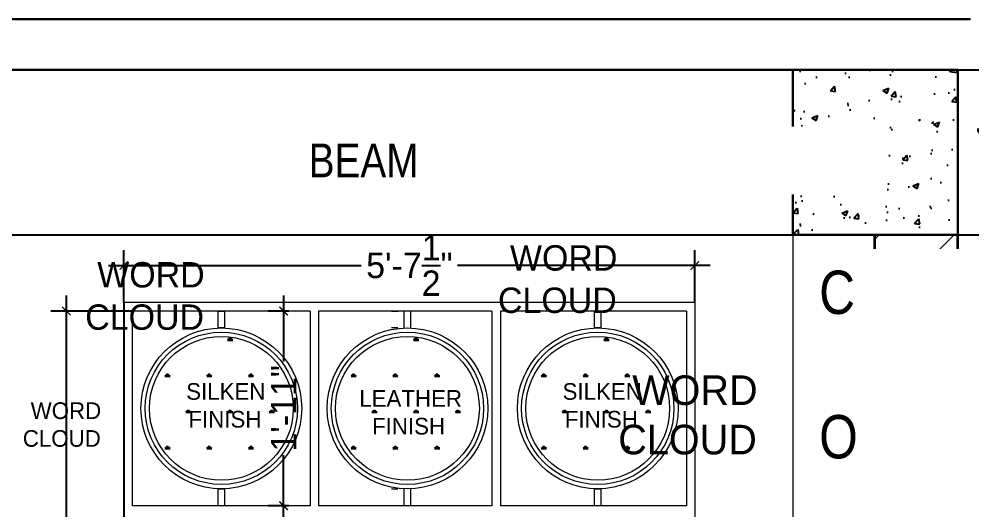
# Model space of a CAD drawing. Header units: inches. Extents: x -137722 to 81594, y -22256 to -1207.
# Drawn here: x -61622.8 to -61510.2, y -3308.9 to -3250.9 of the extents above; entities that cross this region are included whole.
import ezdxf

# ---------------------------------------------------------------- set-up
doc = ezdxf.new("R2010")
doc.units = ezdxf.units.IN
doc.header["$LTSCALE"] = 0.05
doc.header["$MEASUREMENT"] = 0
doc.header["$PDMODE"] = 3
doc.header["$PDSIZE"] = -4
doc.linetypes.add('DASHED2', pattern=[0.375, 0.25, -0.125])
doc.layers.get('Defpoints').update_dxf_attribs({"linetype": 'DASHED2'})
for name, color, linetype in [('beam', 7, 'Continuous'), ('Civil Dimension - Text', 7, 'Continuous'), ('HATCH', 251, 'Continuous'), ('slab', 7, 'Continuous'), ('text', 176, 'Continuous')]:
    doc.layers.add(name, color=color, linetype=linetype)
doc.layers.add('FURNITURE', color=36, linetype='Continuous', lineweight=18)
doc.layers.add('WALL', color=7, linetype='Continuous', lineweight=35)
doc.styles.add('4MMOF3-8', font='ARIALN.TTF', dxfattribs={"height": 5.12})
doc.styles.add('9-128OF1-4', font='stylu.ttf')
doc.dimstyles.new('DIM 1-4', dxfattribs={"dimtxt": 3.0792, "dimasz": 1.82, "dimexe": 1.82, "dimexo": 0, "dimgap": 0.09, "dimtad": 0, "dimzin": 0, "dimdsep": 46, "dimlunit": 4, "dimtxsty": '9-128OF1-4', "dimblk": 'ARCHTICK', "dimcen": 1.8125, "dimdle": 1.82, "dimclrd": 8, "dimclre": 8, "dimadec": 0, "dimazin": 0, "dimtfac": 1, "dimtofl": 0, "dimtmove": 0, "dimatfit": 3, "dimldrblk": 'OPEN90', "dimfxl": 1, "dimtolj": 1, "dimtzin": 0, "dimlwd": -1, "dimarcsym": 0})

# ---------------------------------------------------------------- blocks, each defined once
blk = doc.blocks.new('_ArchTick')
at = {"color": 0, "const_width": 0.15}
blk.add_lwpolyline([(-0.5, -0.5), (0.5, 0.5)], dxfattribs=at)
blk = doc.blocks.new('*D351')
at = {"layer": 'Civil Dimension - Text', "color": 8, "lineweight": -2, "ltscale": 50, "transparency": 16777216}
for p, q in [((-61610.44, -3284.36), (-61610.44, -3278.15)), ((-61542.95, -3284.36), (-61542.95, -3278.15))]:
    blk.add_line(p, q, dxfattribs=at)
at = {"layer": 'Civil Dimension - Text', "color": 8, "ltscale": 50, "transparency": 16777216}
for p, q in [((-61612.26, -3279.97), (-61582.39, -3279.97)), ((-61541.13, -3279.97), (-61571, -3279.97))]:
    blk.add_line(p, q, dxfattribs=at)
at = {"layer": 'Defpoints', "color": 0, "ltscale": 50, "transparency": 16777216}
for p in [(-61542.95, -3279.97), (-61610.44, -3284.36), (-61542.95, -3284.36)]:
    blk.add_point(p, dxfattribs=at)
at = {"layer": 'Civil Dimension - Text', "color": 8, "ltscale": 50, "transparency": 16777216, "rotation": 180}
blk.add_blockref('_ArchTick', (-61610.44, -3279.97), dxfattribs=at)
at = {"layer": 'Civil Dimension - Text', "color": 8, "ltscale": 50, "transparency": 16777216}
blk.add_blockref('_ArchTick', (-61542.95, -3279.97), dxfattribs=at)
at = {"layer": 'Civil Dimension - Text', "color": 0, "ltscale": 50, "transparency": 16777216, "insert": (-61576.69, -3279.97), "char_height": 3, "attachment_point": 5, "style": '9-128OF1-4'}
blk.add_mtext('\\A1;5\'-7{\\H1x;\\S1/2;}"', dxfattribs=at)
blk = doc.blocks.new('_Open90')
at = {"color": 0, "linetype": 'ByBlock', "lineweight": -2}
for p, q in [((0, 0), (-1, 0)), ((-0.5, 0.5), (0, 0)), ((0, 0), (-0.5, -0.5))]:
    blk.add_line(p, q, dxfattribs=at)
blk = doc.blocks.new('*D504')
at = {"layer": 'Civil Dimension - Text', "color": 8, "ltscale": 50, "transparency": 16777216}
for p, q in [((-61506, -3274.54), (-61506, -3324.25)), ((-61506, -3383.18), (-61506, -3333.48))]:
    blk.add_line(p, q, dxfattribs=at)
at = {"layer": 'Civil Dimension - Text', "color": 8, "lineweight": -2, "ltscale": 50, "transparency": 16777216}
for p, q in [((-61511.87, -3276.36), (-61504.18, -3276.36)), ((-61511.87, -3381.36), (-61504.18, -3381.36))]:
    blk.add_line(p, q, dxfattribs=at)
at = {"layer": 'Defpoints', "color": 0, "ltscale": 50, "transparency": 16777216}
for p in [(-61511.87, -3276.36), (-61511.87, -3381.36), (-61506, -3381.36)]:
    blk.add_point(p, dxfattribs=at)
at = {"layer": 'Civil Dimension - Text', "color": 8, "ltscale": 50, "transparency": 16777216}
for p, rotation in [((-61506, -3276.36), 90), ((-61506, -3381.36), 270)]:
    blk.add_blockref('_ArchTick', p, dxfattribs=dict(at, rotation=rotation))
at = {"layer": 'Civil Dimension - Text', "color": 0, "ltscale": 50, "transparency": 16777216, "insert": (-61506, -3328.86), "char_height": 3, "attachment_point": 5, "rotation": 90, "style": '9-128OF1-4'}
blk.add_mtext('\\A1;8\'-9"', dxfattribs=at)
blk = doc.blocks.new('*D505')
at = {"layer": 'Civil Dimension - Text', "color": 8, "ltscale": 50, "transparency": 16777216}
for p, q in [((-61506, -3255.04), (-61506, -3261.39)), ((-61506, -3278.18), (-61506, -3271.83))]:
    blk.add_line(p, q, dxfattribs=at)
at = {"layer": 'Civil Dimension - Text', "color": 8, "lineweight": -2, "ltscale": 50, "transparency": 16777216}
for p, q in [((-61517.2, -3256.86), (-61504.18, -3256.86)), ((-61511.87, -3276.36), (-61504.18, -3276.36))]:
    blk.add_line(p, q, dxfattribs=at)
at = {"layer": 'Defpoints', "color": 0, "ltscale": 50, "transparency": 16777216}
for p in [(-61517.2, -3256.86), (-61506, -3256.86), (-61511.87, -3276.36)]:
    blk.add_point(p, dxfattribs=at)
at = {"layer": 'Civil Dimension - Text', "color": 8, "ltscale": 50, "transparency": 16777216}
for p, rotation in [((-61506, -3256.86), 90), ((-61506, -3276.36), 270)]:
    blk.add_blockref('_ArchTick', p, dxfattribs=dict(at, rotation=rotation))
at = {"layer": 'Civil Dimension - Text', "color": 0, "ltscale": 50, "transparency": 16777216, "insert": (-61506, -3266.61), "char_height": 3, "attachment_point": 5, "rotation": 90, "style": '9-128OF1-4'}
blk.add_mtext('\\A1;1\'-7{\\H1x;\\S1/2;}"', dxfattribs=at)
blk = doc.blocks.new('*D708')
at = {"layer": 'Civil Dimension - Text', "color": 8, "ltscale": 50, "transparency": 16777216}
for p, q in [((-61617.24, -3283.54), (-61617.24, -3331.66)), ((-61617.24, -3383.18), (-61617.24, -3335.06))]:
    blk.add_line(p, q, dxfattribs=at)
at = {"layer": 'Civil Dimension - Text', "color": 8, "lineweight": -2, "ltscale": 50, "transparency": 16777216}
for p, q in [((-61609.41, -3285.36), (-61619.06, -3285.36)), ((-61610.44, -3381.36), (-61619.06, -3381.36))]:
    blk.add_line(p, q, dxfattribs=at)
at = {"layer": 'Defpoints', "color": 0, "ltscale": 50, "transparency": 16777216}
for p in [(-61609.41, -3285.36), (-61617.24, -3381.36), (-61610.44, -3381.36)]:
    blk.add_point(p, dxfattribs=at)
at = {"layer": 'Civil Dimension - Text', "color": 8, "ltscale": 50, "transparency": 16777216}
for p, rotation in [((-61617.24, -3285.36), 90), ((-61617.24, -3381.36), 270)]:
    blk.add_blockref('_ArchTick', p, dxfattribs=dict(at, rotation=rotation))
at = {"layer": 'Civil Dimension - Text', "color": 0, "ltscale": 50, "transparency": 16777216, "insert": (-61617.24, -3333.36), "char_height": 3, "attachment_point": 5, "rotation": 90, "style": '9-128OF1-4'}
blk.add_mtext("\\A1;8'", dxfattribs=at)
blk = doc.blocks.new('*D709')
at = {"layer": 'Civil Dimension - Text', "color": 8, "ltscale": 50, "transparency": 16777216}
for p, q in [((-61591.56, -3283.54), (-61591.56, -3291.33)), ((-61591.56, -3310.18), (-61591.56, -3302.4))]:
    blk.add_line(p, q, dxfattribs=at)
at = {"layer": 'Civil Dimension - Text', "color": 8, "lineweight": -2, "ltscale": 50, "transparency": 16777216}
for p, q in [((-61590.93, -3285.36), (-61593.38, -3285.36)), ((-61590.93, -3308.36), (-61593.38, -3308.36))]:
    blk.add_line(p, q, dxfattribs=at)
at = {"layer": 'Defpoints', "color": 0, "ltscale": 50, "transparency": 16777216}
for p in [(-61590.93, -3285.36), (-61591.56, -3308.36), (-61590.93, -3308.36)]:
    blk.add_point(p, dxfattribs=at)
at = {"layer": 'Civil Dimension - Text', "color": 8, "ltscale": 50, "transparency": 16777216}
for p, rotation in [((-61591.56, -3285.36), 90), ((-61591.56, -3308.36), 270)]:
    blk.add_blockref('_ArchTick', p, dxfattribs=dict(at, rotation=rotation))
at = {"layer": 'Civil Dimension - Text', "color": 0, "ltscale": 50, "transparency": 16777216, "insert": (-61591.56, -3296.86), "char_height": 3, "attachment_point": 5, "rotation": 90, "style": '9-128OF1-4'}
blk.add_mtext('\\A1;1\'-11"', dxfattribs=at)

msp = doc.modelspace()

# ---------------------------------------------------------------- hatches: boundary and pattern name
at = {"layer": 'Civil Dimension - Text', "ltscale": 50, "true_color": 0x939598}
h = msp.add_hatch(dxfattribs=at)
h.set_pattern_fill('AR-CONC', color=252)
h.set_pattern_definition([(50, (2978.3194, 0), (7.1726018, -0.62752135), [0.75, -8.25]), (355, (2978.3194, 0), (-1.3875133, 7.5219213), [0.6, -6.6]), (100.451444, (2978.917, -0.052), (5.7850885, 6.8943999), [0.6374019, -7.0114211]), (46.1842, (2978.319, 2), (10.6724133, -1.6551928), [1.125, -12.375]), (96.635635, (2979.209, 1.862), (9.3466195, 9.741186), [0.9561034, -10.5171376]), (351.184164, (2978.319, 2), (9.3466195, 9.741186), [0.9, -9.9]), (21, (2979.3194, 1.5), (5.9690705, -4.0261889), [0.75, -8.25]), (326, (2979.3194, 1.5), (2.4331533, 7.25150045), [0.6, -6.6]), (71.451445, (2979.817, 1.1645), (8.4022238, 3.2253115), [0.6374019, -7.0114211]), (37.5, (2978.3194, 0), (0.12159855, 3.32893854), [0, -6.52, 0, -6.7, 0, -6.625]), (7.5, (2978.3194, 0), (2.63069537, 3.94411712), [0, -3.82, 0, -6.37, 0, -2.525]), (327.5, (2976.0894, 0), (5.33822436, -0.22554872), [0, -2.5, 0, -7.8, 0, -10.35]), (317.5, (2975.0894, 0), (5.8318617, 1.00104982), [0, -3.25, 0, -5.18, 0, -7.35])])
h.paths.add_polyline_path([(-61531.3741, -3256.8618), (-61511.8741, -3256.8618), (-61511.8741, -3276.3618), (-61531.3741, -3276.3618)])
at = {"layer": 'FURNITURE', "ltscale": 50}
h = msp.add_hatch(dxfattribs=at)
h.set_pattern_fill('ANSI31', color=256, scale=50)
h.set_pattern_definition([(45, (2513.362, 0), (-4.4194174, 4.4194174), [])])
h.paths.add_polyline_path([(-61521.6742, -3276.3618), (-61511.8741, -3276.3618), (-61511.8741, -3381.3618), (-61521.6742, -3381.3618)])
at = {"layer": 'HATCH', "ltscale": 50, "true_color": 0x939598, "transparency": 33554687}
h = msp.add_hatch(dxfattribs=at)
h.set_pattern_fill('SWAMP', color=252, scale=4.93162)
h.set_pattern_definition([(0, (4902.2477, 6940.039), (2.4658102, 4.27090854), [0.61645255, -4.31516784]), (90, (4902.556, 6940.039), (-2.465810195, 4.270908535), [0.30822627, -8.2335908]), (90, (4902.633, 6940.039), (-2.465810195, 4.270908535), [0.24658102, -8.29523605]), (90, (4902.479, 6940.039), (-2.465810195, 4.270908535), [0.24658102, -8.29523605]), (60, (4902.71, 6940.039), (-2.4658102, 4.27090854), [0.1972648, -4.73435557]), (120, (4902.402, 6940.039), (-4.93162039, 2e-09), [0.1972648, -4.73435557])])
h.paths.add_polyline_path([(-61590.4145, -3296.8618, 1), (-61607.4145, -3296.8618, 1)])
h = msp.add_hatch(dxfattribs=at)
h.set_pattern_fill('SWAMP', color=252, scale=4.93162)
h.set_pattern_definition([(0, (4924.2428, 6940.039), (2.4658102, 4.27090854), [0.61645255, -4.31516784]), (90, (4924.551, 6940.039), (-2.465810195, 4.270908535), [0.30822627, -8.2335908]), (90, (4924.628, 6940.039), (-2.465810195, 4.270908535), [0.24658102, -8.29523605]), (90, (4924.474, 6940.039), (-2.465810195, 4.270908535), [0.24658102, -8.29523605]), (60, (4924.705, 6940.039), (-2.4658102, 4.27090854), [0.1972648, -4.73435557]), (120, (4924.397, 6940.039), (-4.93162039, 2e-09), [0.1972648, -4.73435557])])
h.paths.add_polyline_path([(-61568.4194, -3296.8618, 1), (-61585.4194, -3296.8618, 1)])
h = msp.add_hatch(dxfattribs=at)
h.set_pattern_fill('SWAMP', color=252, scale=4.93162)
h.set_pattern_definition([(0, (4946.735, 6940.039), (2.4658102, 4.27090854), [0.61645255, -4.31516784]), (90, (4947.043, 6940.039), (-2.465810195, 4.270908535), [0.30822627, -8.2335908]), (90, (4947.1201, 6940.039), (-2.465810195, 4.270908535), [0.24658102, -8.29523605]), (90, (4946.966, 6940.039), (-2.465810195, 4.270908535), [0.24658102, -8.29523605]), (60, (4947.197, 6940.039), (-2.4658102, 4.27090854), [0.1972648, -4.73435557]), (120, (4946.889, 6940.039), (-4.93162039, 2e-09), [0.1972648, -4.73435557])])
h.paths.add_polyline_path([(-61545.9273, -3296.8618, 1), (-61562.9273, -3296.8618, 1)])

# ---------------------------------------------------------------- linework, layer by layer
at = {"ltscale": 50}
for p, q in [((-61625.3592, -3276.3618), (-61531.3741, -3276.3618)), ((-61610.4404, -3284.3618), (-61610.4404, -3381.3618))]:
    msp.add_line(p, q, dxfattribs=at)
at = {"layer": 'beam', "lineweight": 30, "ltscale": 50}
msp.add_lwpolyline([(-61511.8741, -3276.3618), (-61531.3741, -3276.3618), (-61531.3741, -3256.8618), (-61511.8741, -3256.8618)], close=True, dxfattribs=at)
at = {"layer": 'Civil Dimension - Text', "ltscale": 50}
msp.add_line((-61531.385, -3261.3618), (-61531.385, -3260.3618), dxfattribs=at)
at = {"layer": 'FURNITURE', "ltscale": 50}
for p, q in [((-61531.385, -3261.3618), (-61531.385, -3381.3618)), ((-61542.9482, -3284.3618), (-61610.4404, -3284.3618)), ((-61578.0523, -3284.3618), (-61578.8023, -3284.3618)), ((-61542.9482, -3284.3618), (-61542.9482, -3381.3618)), ((-61588.4094, -3285.3618), (-61609.4145, -3285.3618)), ((-61609.4145, -3308.3618), (-61609.4145, -3285.3618)), ((-61588.4094, -3285.3618), (-61588.4094, -3308.3618)), ((-61566.9273, -3285.3618), (-61587.4354, -3285.3618)), ((-61587.4354, -3285.3618), (-61587.4354, -3308.3618)), ((-61578.8023, -3285.3618), (-61578.0523, -3285.3618)), ((-61577.2944, -3287.3618), (-61577.2944, -3285.3618)), ((-61576.5444, -3285.3618), (-61576.5444, -3287.3618)), ((-61566.9273, -3285.3618), (-61566.9273, -3308.3618)), ((-61565.9273, -3285.3618), (-61565.9273, -3308.3618)), ((-61543.9223, -3285.3618), (-61565.9014, -3285.3618)), ((-61543.9223, -3285.3618), (-61543.9223, -3308.3618)), ((-61578.0523, -3287.3618), (-61578.8023, -3287.3618)), ((-61578.8023, -3306.3618), (-61578.0523, -3306.3618)), ((-61577.2944, -3308.3618), (-61577.2944, -3306.3618)), ((-61576.5444, -3306.3618), (-61576.5444, -3308.3618)), ((-61588.4094, -3308.3618), (-61609.4145, -3308.3618)), ((-61566.9273, -3308.3618), (-61587.4354, -3308.3618)), ((-61578.0523, -3308.3618), (-61578.8023, -3308.3618)), ((-61543.9223, -3308.3618), (-61565.9014, -3308.3618))]:
    msp.add_line(p, q, dxfattribs=at)
for points in [[(-61598.5395, -3285.3618), (-61598.5395, -3287.3618), (-61599.2895, -3287.3618), (-61599.2895, -3285.3618)], [(-61554.0523, -3285.3618), (-61554.0523, -3287.3618), (-61554.8023, -3287.3618), (-61554.8023, -3285.3618)], [(-61598.5395, -3306.3618), (-61598.5395, -3308.3618), (-61599.2895, -3308.3618), (-61599.2895, -3306.3618)], [(-61554.0523, -3306.3618), (-61554.0523, -3308.3618), (-61554.8023, -3308.3618), (-61554.8023, -3306.3618)]]:
    msp.add_lwpolyline(points, close=True, dxfattribs=at)
at = {"layer": 'FURNITURE', "color": 244, "ltscale": 50, "true_color": 0x991b1e}
for centre, radius in [((-61598.9145, -3296.8618), 9.5), ((-61576.9194, -3296.8618), 9.5), ((-61554.4273, -3296.8618), 9.5), ((-61598.9145, -3296.8618), 9), ((-61576.9194, -3296.8618), 9), ((-61554.4273, -3296.8618), 9)]:
    msp.add_circle(centre, radius, dxfattribs=at)
at = {"layer": 'FURNITURE', "color": 67, "ltscale": 50, "true_color": 0x727430}
for centre in [(-61598.9145, -3296.8618), (-61576.9194, -3296.8618), (-61554.4273, -3296.8618)]:
    msp.add_circle(centre, 8.5, dxfattribs=at)
at = {"layer": 'slab', "lineweight": 30, "ltscale": 50}
for p, q in [((-61637.1087, -3250.8618), (-61510.3852, -3250.8618)), ((-61531.3741, -3256.8618), (-61637.1583, -3256.8618))]:
    msp.add_line(p, q, dxfattribs=at)
at = {"layer": 'WALL'}
for p, q in [((-61521.6742, -3381.3618), (-61521.6742, -3276.3618)), ((-61511.8741, -3381.3618), (-61511.8741, -3276.3618))]:
    msp.add_line(p, q, dxfattribs=at)

# ---------------------------------------------------------------- texts
at = {"layer": 'text', "ltscale": 50, "attachment_point": 1, "style": '9-128OF1-4'}
for s, heights, insert, char_height in [('\\pi5.51285;{\\C252;\\c9999763;WORD \\P\\pi4.09411;CLOUD}', [0], (-61570.316, -3277.5838), 3), ('\\pi5.51285;{\\C252;\\c9999763;WORD \\P\\pi4.09411;CLOUD}', [0], (-61619.0991, -3279.5746), 3), ('\\pi3.44257;{\\C252;\\c9999763;WORD \\P\\pi1.78738;CLOUD}', [0], (-61553.7918, -3292.9601), 3.5), ('\\pi4.59289;SILKEN \\P\\pi4.85516;FINISH', [0], (-61607.6634, -3293.8784), 1.968504), ('\\pi4.59289;SILKEN \\P\\pi4.85516;FINISH', [0], (-61563.1762, -3293.8784), 1.968504), ('\\pi3.3442;LEATHER\\P\\pi4.85516;FINISH', [5.3459], (-61585.9572, -3294.6984), 1.968504), ('\\pi9.78382;WORD \\P\\pi8.85289;CLOUD', [0], (-61631.2352, -3296.1484), 1.968504)]:
    msp.add_mtext_dynamic_manual_height_columns(s, width=17.93452, gutter_width=0.6061, heights=heights, dxfattribs=dict(at, insert=insert, char_height=char_height))

# ---------------------------------------------------------------- dimensions: what is measured, and where the dimension line sits
at = {"layer": 'Civil Dimension - Text', "ltscale": 50}
for base, p1, p2, override, picture, middle in [((-61505.9951, -3256.8618), (-61511.8741, -3276.3618), (-61517.195, -3256.8618), {"dimtxt": 3, "dimasz": 1, "dimtmove": 1, "dimfxl": 0, "dimarcsym": 1}, '*D505', (-61505.9951, -3266.6118)), ((-61505.9951, -3381.3618), (-61511.8741, -3276.3618), (-61511.8741, -3381.3618), {"dimtxt": 3, "dimasz": 1, "dimfxl": 0, "dimarcsym": 1}, '*D504', (-61505.9951, -3328.8618)), ((-61617.2407, -3381.3618), (-61609.4145, -3285.3618), (-61610.4404, -3381.3618), {"dimtxt": 3, "dimasz": 1, "dimfxl": 0, "dimarcsym": 1}, '*D708', (-61617.2407, -3333.3618)), ((-61591.5589, -3308.3618), (-61590.9257, -3285.3618), (-61590.9257, -3308.3618), {"dimtxt": 3, "dimasz": 1, "dimfxl": 0, "dimarcsym": 1}, '*D709', (-61591.5589, -3296.8618))]:
    dim = msp.add_linear_dim(base=base, p1=p1, p2=p2, angle=90, dimstyle='DIM 1-4', override=override, dxfattribs=at)
    dim.commit()
    dim.dimension.update_dxf_attribs({"geometry": picture, "text_midpoint": middle})
dim = msp.add_linear_dim(base=(-61542.9482, -3279.9722), p1=(-61610.4404, -3284.3618), p2=(-61542.9482, -3284.3618), dimstyle='DIM 1-4', override={"dimtxt": 3, "dimasz": 1, "dimfxl": 0, "dimarcsym": 1}, dxfattribs=at)
dim.commit()
dim.dimension.update_dxf_attribs({"geometry": '*D351', "text_midpoint": (-61576.6943, -3279.9722)})

# ---------------------------------------------------------------- next in the draw order: texts
at = {"layer": 'text', "ltscale": 50, "attachment_point": 4, "style": '4MMOF3-8', "bg_fill": 2}
for s, insert, char_height, width in [('BEAM', (-61588.5902, -3267.5695), 4, 66.281096), ('C\\P\\PO\\P\\PL\\P\\PU\\P\\PM\\P\\PN', (-61528.2532, -3325.8169), 5.12, 100.677375)]:
    msp.add_mtext(s, dxfattribs=dict(at, insert=insert, char_height=char_height, width=width))

doc.saveas('drawing.dxf')
